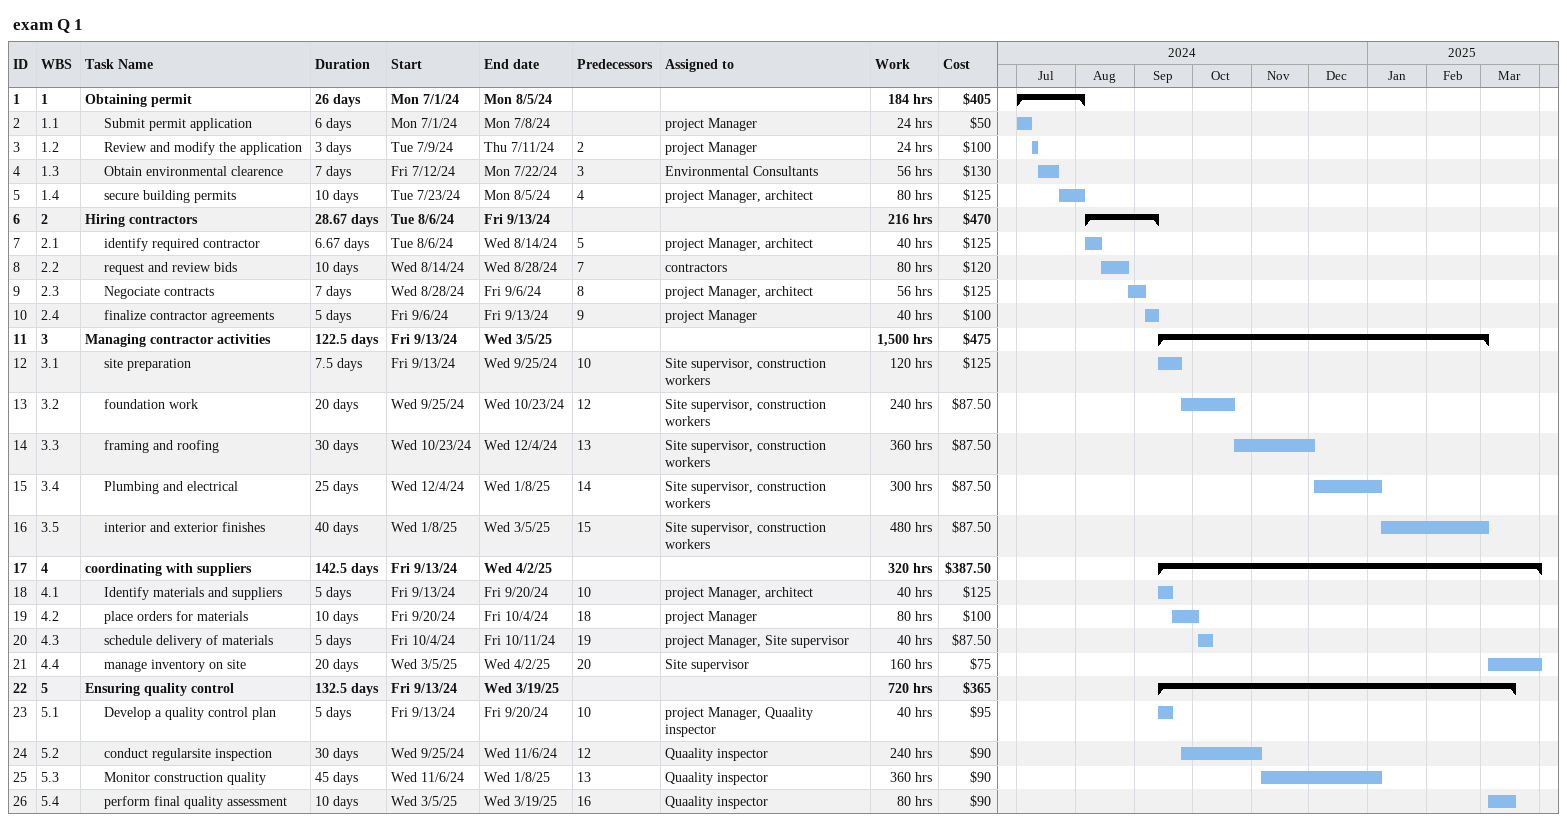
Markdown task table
exam Q 1

| ID | WBS | Task | Duration | Start | Finish | Predecessors | Resources | Work (h) | Cost ($) |
|---|---|---|---|---|---|---|---|---|---|
| 1 | 1 | **Obtaining permit** | 26d | 2024-07-01 | 2024-08-05 |  |  | 184 | 405 |
| 2 | 1.1 | Submit permit application | 6d | 2024-07-01 | 2024-07-08 |  | project Manager | 24 | 50 |
| 3 | 1.2 | Review and modify the application | 3d | 2024-07-09 | 2024-07-11 | 2 | project Manager | 24 | 100 |
| 4 | 1.3 | Obtain environmental clearence | 7d | 2024-07-12 | 2024-07-22 | 3 | Environmental Consultants | 56 | 130 |
| 5 | 1.4 | secure building permits | 10d | 2024-07-23 | 2024-08-05 | 4 | project Manager, architect | 80 | 125 |
| 6 | 2 | **Hiring contractors** | 28.67d | 2024-08-06 | 2024-09-13 |  |  | 216 | 470 |
| 7 | 2.1 | identify required contractor | 6.67d | 2024-08-06 | 2024-08-14 | 5 | project Manager, architect | 40 | 125 |
| 8 | 2.2 | request and review bids | 10d | 2024-08-14 | 2024-08-28 | 7 | contractors | 80 | 120 |
| 9 | 2.3 | Negociate contracts | 7d | 2024-08-28 | 2024-09-06 | 8 | project Manager, architect | 56 | 125 |
| 10 | 2.4 | finalize contractor agreements | 5d | 2024-09-06 | 2024-09-13 | 9 | project Manager | 40 | 100 |
| 11 | 3 | **Managing contractor activities** | 122.5d | 2024-09-13 | 2025-03-05 |  |  | 1500 | 475 |
| 12 | 3.1 | site preparation | 7.5d | 2024-09-13 | 2024-09-25 | 10 | Site supervisor, construction workers | 120 | 125 |
| 13 | 3.2 | foundation work | 20d | 2024-09-25 | 2024-10-23 | 12 | Site supervisor, construction workers | 240 | 87.50 |
| 14 | 3.3 | framing and roofing | 30d | 2024-10-23 | 2024-12-04 | 13 | Site supervisor, construction workers | 360 | 87.50 |
| 15 | 3.4 | Plumbing and electrical | 25d | 2024-12-04 | 2025-01-08 | 14 | Site supervisor, construction workers | 300 | 87.50 |
| 16 | 3.5 | interior and exterior finishes | 40d | 2025-01-08 | 2025-03-05 | 15 | Site supervisor, construction workers | 480 | 87.50 |
| 17 | 4 | **coordinating with suppliers** | 142.5d | 2024-09-13 | 2025-04-02 |  |  | 320 | 387.50 |
| 18 | 4.1 | Identify materials and suppliers | 5d | 2024-09-13 | 2024-09-20 | 10 | project Manager, architect | 40 | 125 |
| 19 | 4.2 | place orders for materials | 10d | 2024-09-20 | 2024-10-04 | 18 | project Manager | 80 | 100 |
| 20 | 4.3 | schedule delivery of materials | 5d | 2024-10-04 | 2024-10-11 | 19 | project Manager, Site supervisor | 40 | 87.50 |
| 21 | 4.4 | manage inventory on site | 20d | 2025-03-05 | 2025-04-02 | 20 | Site supervisor | 160 | 75 |
| 22 | 5 | **Ensuring quality control** | 132.5d | 2024-09-13 | 2025-03-19 |  |  | 720 | 365 |
| 23 | 5.1 | Develop a quality control plan | 5d | 2024-09-13 | 2024-09-20 | 10 | project Manager, Quaality inspector | 40 | 95 |
| 24 | 5.2 | conduct regularsite inspection | 30d | 2024-09-25 | 2024-11-06 | 12 | Quaality inspector | 240 | 90 |
| 25 | 5.3 | Monitor construction quality | 45d | 2024-11-06 | 2025-01-08 | 13 | Quaality inspector | 360 | 90 |
| 26 | 5.4 | perform final quality assessment | 10d | 2025-03-05 | 2025-03-19 | 16 | Quaality inspector | 80 | 90 |
